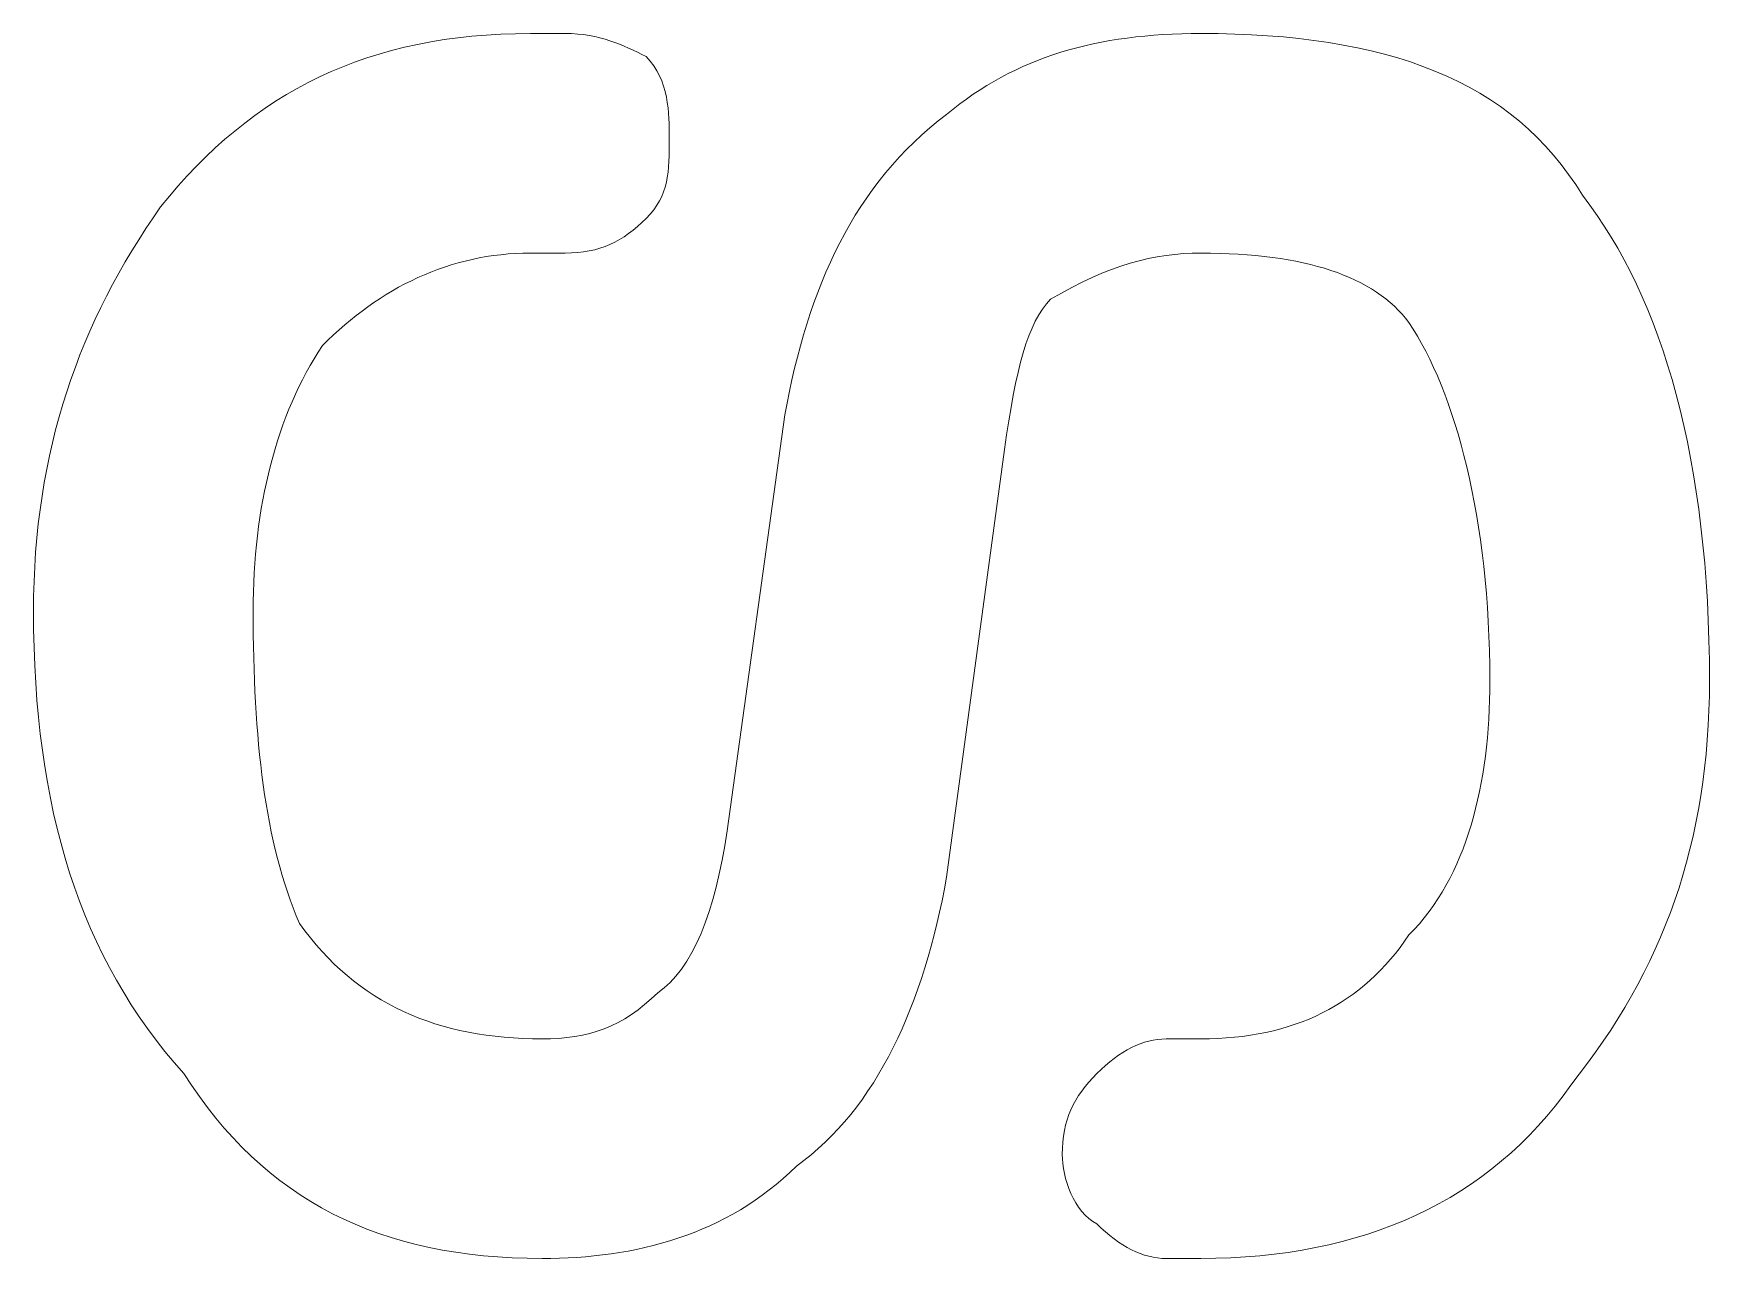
# Model space of a CAD drawing. Header units: inches. Extents: x -1525 to 612, y 0 to 1008.
# Drawn here: x 524.52 to 533.22, y 776.4 to 782.76 of the extents above; entities that cross this region are included whole.
import ezdxf

# ---------------------------------------------------------------- set-up
doc = ezdxf.new("R2010")
doc.units = ezdxf.units.IN
doc.header["$MEASUREMENT"] = 0
doc.layers.add('Layer 1', color=7, linetype='Continuous', lineweight=0)

# ---------------------------------------------------------------- blocks, each defined once
blk = doc.blocks.new('Block_33')
at = {"layer": 'Layer 1'}
blk.add_open_spline([(527.1, 781.62), (526.68, 781.62), (526.32, 781.4399), (526.02, 781.14), (525.78, 780.78), (525.66, 780.3), (525.66, 779.7599), (525.66, 779.1), (525.72, 778.56), (525.9, 778.14), (526.2, 777.72), (526.62, 777.54), (527.16, 777.54), (527.4, 777.54), (527.58, 777.6), (527.76, 777.78), (527.94, 777.9), (528.06, 778.2), (528.12, 778.62), (528.12, 778.62), (528.42, 780.78), (528.42, 780.78), (528.54, 781.4399), (528.78, 781.98), (529.26, 782.34), (529.62, 782.64), (530.04, 782.7599), (530.58, 782.7599), (531.54, 782.7599), (532.2, 782.52), (532.56, 781.92), (532.98, 781.3799), (533.22, 780.54), (533.22, 779.4), (533.22, 778.56), (532.98, 777.9), (532.5, 777.3), (532.08, 776.7), (531.42, 776.4), (530.58, 776.4), (530.58, 776.4), (530.4, 776.4), (530.4, 776.4), (530.28, 776.4), (530.16, 776.46), (530.04, 776.58), (529.92, 776.64), (529.86, 776.8199), (529.86, 776.9399), (529.86, 777.12), (529.92, 777.24), (530.04, 777.36), (530.16, 777.48), (530.28, 777.54), (530.4, 777.54), (530.4, 777.54), (530.58, 777.54), (530.58, 777.54), (531.06, 777.54), (531.42, 777.72), (531.66, 778.08), (531.96, 778.3799), (532.08, 778.86), (532.08, 779.4), (532.08, 780.24), (531.9, 780.9), (531.66, 781.2599), (531.48, 781.5), (531.12, 781.62), (530.58, 781.62), (530.34, 781.62), (530.1, 781.56), (529.8, 781.3799), (529.68, 781.2599), (529.62, 781.02), (529.56, 780.6), (529.56, 780.6), (529.26, 778.3799), (529.26, 778.3799), (529.14, 777.72), (528.9, 777.18), (528.48, 776.8799), (528.12, 776.52), (527.64, 776.4), (527.16, 776.4), (526.32, 776.4), (525.72, 776.7), (525.3, 777.36), (524.76, 777.96), (524.52, 778.74), (524.52, 779.7599), (524.52, 780.6), (524.76, 781.2599), (525.18, 781.86), (525.66, 782.46), (526.26, 782.7599), (527.1, 782.7599), (527.1, 782.7599), (527.28, 782.7599), (527.28, 782.7599), (527.46, 782.7599), (527.58, 782.7), (527.7, 782.64), (527.82, 782.52), (527.82, 782.34), (527.82, 782.22), (527.82, 782.04), (527.82, 781.92), (527.7, 781.8), (527.58, 781.68), (527.46, 781.62), (527.28, 781.62), (527.28, 781.62), (527.1, 781.62), (527.1, 781.62)], degree=3, knots=[0, 0, 0, 0, 1, 1, 1, 2, 2, 2, 3, 3, 3, 4, 4, 4, 5, 5, 5, 6, 6, 6, 7, 7, 7, 8, 8, 8, 9, 9, 9, 10, 10, 10, 11, 11, 11, 12, 12, 12, 13, 13, 13, 14, 14, 14, 15, 15, 15, 16, 16, 16, 17, 17, 17, 18, 18, 18, 19, 19, 19, 20, 20, 20, 21, 21, 21, 22, 22, 22, 23, 23, 23, 24, 24, 24, 25, 25, 25, 26, 26, 26, 27, 27, 27, 28, 28, 28, 29, 29, 29, 30, 30, 30, 31, 31, 31, 32, 32, 32, 33, 33, 33, 34, 34, 34, 35, 35, 35, 36, 36, 36, 37, 37, 37, 38, 38, 38, 38], dxfattribs=at)
blk = doc.blocks.new('Block_32')
at = {"layer": 'Layer 1'}
blk.add_blockref('Block_33', (0, 0), dxfattribs=at)

msp = doc.modelspace()

# ---------------------------------------------------------------- block references
at = {"layer": 'Layer 1'}
msp.add_blockref('Block_32', (0, 0), dxfattribs=at)

doc.saveas('drawing.dxf')
